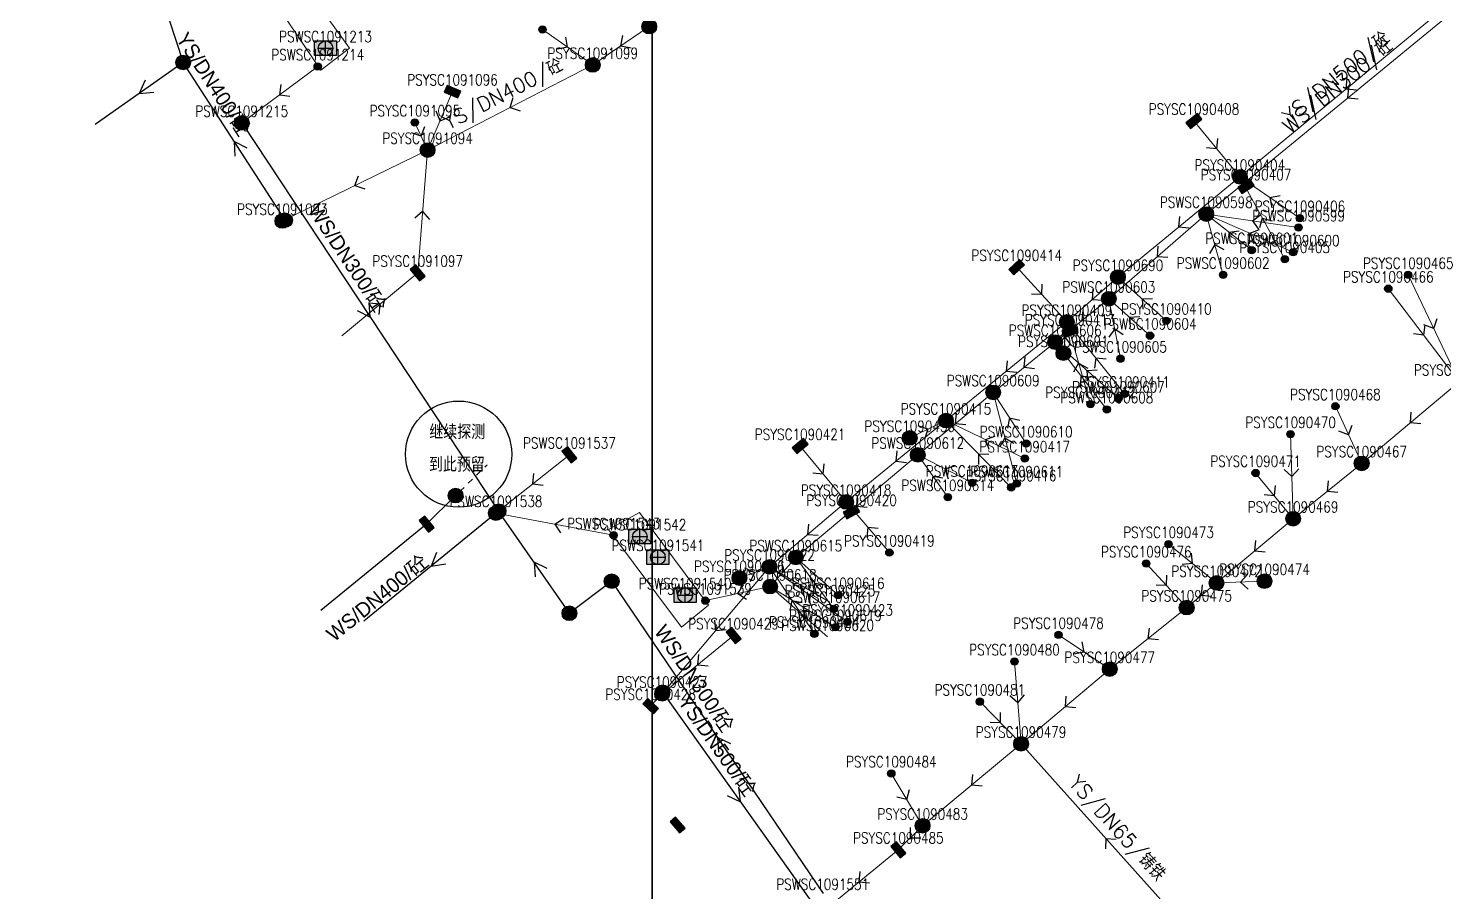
# Model space of a CAD drawing. Extents: x 3276 to 4026, y 1643 to 2176.
# Drawn here: x 3483.3 to 3579.7, y 1823.1 to 1882 of the extents above; entities that cross this region are included whole.
import ezdxf
from ezdxf.enums import TextEntityAlignment as Align

# ---------------------------------------------------------------- set-up
doc = ezdxf.new("R2010")
doc.units = 0
for name, pattern in [('PDashed1', [3, 1, -1, 1]), ('PLine1', [200, 100, 100]), ('PLine2', [200, 100, 100])]:
    doc.linetypes.add(name, pattern=pattern)
doc.layers.get('0').update_dxf_attribs({"linetype": 'CONTINUOUS'})
for name, color, linetype, true_color in [('WSANNEXE2', 7, 'CONTINUOUS', 0x7f0000), ('WSLINE', 7, 'CONTINUOUS', 0x7f0000), ('WSPOINT', 7, 'CONTINUOUS', 0x7f0000), ('WSPTEXT', 7, 'CONTINUOUS', 0x7f0000), ('WSUNDER', 7, 'CONTINUOUS', 0x7f0000), ('WSZYTEXT', 7, 'CONTINUOUS', 0x7f0000), ('YSANNEXE2', 7, 'CONTINUOUS', 0x7f0000), ('YSLINE', 7, 'CONTINUOUS', 0x7f0000), ('YSPOINT', 7, 'CONTINUOUS', 0x7f0000), ('YSPTEXT', 7, 'CONTINUOUS', 0x7f0000), ('YSZYTEXT', 7, 'CONTINUOUS', 0x7f0000)]:
    doc.layers.add(name, color=color, linetype=linetype, true_color=true_color)
for name, color, linetype in [('市政管线', 3, 'CONTINUOUS'), ('接图表', 7, 'CONTINUOUS'), ('自检问题', 2, 'CONTINUOUS'), ('自检问题回复', 6, 'CONTINUOUS')]:
    doc.layers.add(name, color=color, linetype=linetype)
doc.styles.add('bztxt', font='Romans.shx', dxfattribs={"bigfont": 'hztxt.shx'})
doc.styles.add('FZXDX', font='', dxfattribs={"width": 0.8})
doc.styles.add('pltxt', font='romans.shx', dxfattribs={"width": 0.8, "height": 0.75, "bigfont": 'hztxt.shx'})
doc.styles.get('FZXDX').set_extended_font_data('FZXiDengXian-Z06S')

# ---------------------------------------------------------------- blocks, each defined once
blk = doc.blocks.new('4307')
blk.add_hatch(color=255).paths.add_polyline_path([(-0.5, 0, 1), (0.5, 0, 1)])
for p, q in [((-0.5, 0), (0.5, 0)), ((0, 0.5), (0, -0.5))]:
    blk.add_line(p, q)
blk.add_circle((0, 0), 0.5)
blk = doc.blocks.new('4301')
blk.add_hatch(color=255).paths.add_polyline_path([(-0.5, 0, 1), (0.5, 0, 1)])
for p, q in [((-0.5, 0), (0.5, 0)), ((0, 0.5), (0, -0.5))]:
    blk.add_line(p, q)
blk.add_circle((0, 0), 0.5)
blk = doc.blocks.new('4323')
blk.add_hatch(color=256).paths.add_polyline_path([(-0.25, 0, 1), (0.25, 0, 1)])
blk.add_circle((0, 0), 0.25)
blk = doc.blocks.new('4414')
blk.add_hatch(color=255).paths.add_polyline_path([(0.25, 0, 1), (-0.25, 0, 1)])
blk.add_circle((0, 0), 0.25)
blk = doc.blocks.new('4302')
blk.add_hatch(color=255).paths.add_polyline_path([(-0.25, 0.5), (-0.25, -0.5), (0.25, -0.5), (0.25, 0.5)])
for p, q in [((-0.25, 0.1665), (0.25, 0.1665)), ((-0.25, -0.1665), (0.25, -0.1665))]:
    blk.add_line(p, q)
blk.add_lwpolyline([(0.25, -0.5), (0.25, 0.5), (-0.25, 0.5), (-0.25, -0.5)], close=True)
blk = doc.blocks.new('4308')
blk.add_hatch(color=255).paths.add_polyline_path([(-0.5, 0, 1), (0.5, 0, 1)])
for p, q in [((-0.5, 0), (0.5, 0)), ((0, 0.5), (0, -0.5))]:
    blk.add_line(p, q)
blk.add_circle((0, 0), 0.5)
blk = doc.blocks.new('4317')
blk.add_hatch(color=255).paths.add_polyline_path([(0.75, 0.5), (-0.75, 0.5), (-0.75, -0.5), (0.75, -0.5)])
blk.add_lwpolyline([(-0.75, 0.5), (0.75, 0.5), (0.75, -0.5), (-0.75, -0.5)], close=True)
for points in [[(-0.5, 0), (0.5, 0)], [(0, -0.5), (0, 0.5)]]:
    blk.add_lwpolyline(points)
blk.add_circle((0, 0), 0.5)
blk = doc.blocks.new('4415')
blk.add_hatch(color=255).paths.add_polyline_path([(0.25, 0, 1), (-0.25, 0, 1)])
blk.add_circle((0, 0), 0.25)
blk = doc.blocks.new('lx')
for q in [(-0.5, 0.5), (-0.5, -0.5)]:
    blk.add_line((0, 0), q)
blk = doc.blocks.new('4413')
h = blk.add_hatch(color=255)
edge = h.paths.add_edge_path()
edge.add_arc((0, 0), 0.5, 0, 360)
for p, q in [((0.5, 0), (0.8, 0)), ((1.2, 0), (1.6, 0)), ((2, 0), (2.4, 0)), ((2.8, 0), (3, 0))]:
    blk.add_line(p, q)
blk.add_circle((0, 0), 0.5)
blk.add_circle((0, 0), 0.5)
blk = doc.blocks.new('4305')
blk.add_hatch(color=255).paths.add_polyline_path([(-0.5, 0, 1), (0.5, 0, 1)])
for p, q in [((-0.5, 0), (0.5, 0)), ((0, 0.5), (0, -0.5))]:
    blk.add_line(p, q)
blk.add_circle((0, 0), 0.5)
blk = doc.blocks.new('PSD')
for p, q in [((0, 0), (-0.866, 0.5)), ((-0.866, -0.5), (0, 0))]:
    blk.add_line(p, q)

msp = doc.modelspace()

# ---------------------------------------------------------------- linework, layer by layer
at = {"layer": 'WSLINE', "linetype": 'PLine1', "lineweight": 20, "ltscale": 0.5}
for p, q in [((3582.804, 1885.154, 1890.62), (3563.529, 1869.319, 1890.42)), ((3502.988, 1879.372, 1889.51), (3497.81, 1875.528, 1889.73)), ((3563.529, 1869.319, 1890.44), (3556.893, 1863.546, 1890.44)), ((3569.818, 1868.401, 1891.17), (3563.529, 1869.319, 1890.95)), ((3569.447, 1866.714, 1891.17), (3563.529, 1869.319, 1890.93)), ((3566.621, 1866.856, 1891.23), (3563.529, 1869.319, 1890.96)), ((3564.677, 1865.174, 1891.21), (3563.529, 1869.319, 1890.99)), ((3556.893, 1863.546, 1890.44), (3553.233, 1860.585, 1890.44)), ((3559.696, 1861.026, 1891.38), (3556.893, 1863.546, 1891.15)), ((3557.681, 1859.463, 1891.35), (3556.893, 1863.546, 1891.14)), ((3553.233, 1860.585, 1890.45), (3549.007, 1857.165, 1890.35)), ((3557.538, 1856.736, 1891.36), (3553.233, 1860.585, 1891.12)), ((3556.756, 1856.002, 1891.37), (3553.233, 1860.585, 1891.15)), ((3549.007, 1857.165, 1890.35), (3543.867, 1852.902, 1890.36)), ((3551.255, 1853.676, 1891.39), (3549.007, 1857.165, 1891.18)), ((3550.613, 1850.949, 1891.42), (3549.007, 1857.165, 1891.17)), ((3520.138, 1852.912, 1890.94), (3515.134, 1848.929, 1890.98)), ((3543.867, 1852.902, 1890.35), (3535.564, 1845.908, 1890.22)), ((3547.577, 1850.992, 1891.25), (3543.867, 1852.902, 1891.07)), ((3545.918, 1850.021, 1891.26), (3543.867, 1852.902, 1891.05)), ((3523.148, 1847.42, 1889.82), (3515.134, 1848.929, 1889.56)), ((3535.564, 1845.908, 1890.21), (3533.81, 1843.918, 1890.16)), ((3538.445, 1843.346, 1891.55), (3535.564, 1845.908, 1891.18)), ((3538.151, 1842.4, 1891.56), (3535.564, 1845.908, 1891.19)), ((3533.81, 1843.918, 1889.88), (3529.401, 1842.966, 1889.56)), ((3538.269, 1841.154, 1891.5), (3533.81, 1843.918, 1890.97)), ((3537.725, 1840.493, 1891.54), (3533.81, 1843.918, 1891))]:
    msp.add_line(p, q, dxfattribs=at)
at = {"layer": 'WSUNDER', "linetype": 'PLine2', "lineweight": 9, "ltscale": 0.5}
for points, elevation in [([(3499.929, 1883.991), (3501.744, 1885.374), (3505.151, 1880.632), (3503.211, 1879.116)], 1891.803), ([(3522.804, 1847.805), (3524.923, 1848.968), (3529.613, 1842.652), (3527.785, 1841.162)], 1891.349), ([(3522.804, 1847.805), (3524.923, 1848.968), (3529.613, 1842.652), (3527.785, 1841.162)], 1891.349)]:
    msp.add_lwpolyline(points, close=True, dxfattribs=dict(at, elevation=elevation))
at = {"layer": 'YSLINE', "linetype": 'PLine1', "lineweight": 20, "ltscale": 0.5}
for p, q in [((3580.314, 1883.837, 1890.68), (3565.813, 1871.857, 1890.56)), ((3518.298, 1881.899, 1891.01), (3521.727, 1879.479, 1890.99)), ((3525.576, 1882.098, 1890.84), (3521.727, 1879.479, 1890.79)), ((3521.727, 1879.479, 1890.79), (3510.474, 1873.683, 1890.66)), ((3512.172, 1877.662, 1891.38), (3510.474, 1873.683, 1891.25)), ((3562.691, 1875.669, 1891.4), (3565.813, 1871.857, 1891.37)), ((3509.609, 1875.557, 1891.33), (3510.474, 1873.683, 1891.24)), ((3510.474, 1873.683, 1890.63), (3500.583, 1868.846, 1890.38)), ((3509.799, 1865.31, 1891.02), (3510.474, 1873.683, 1891.12)), ((3565.813, 1871.857, 1890.57), (3557.507, 1865.022, 1890.54)), ((3568.873, 1866.242, 1891.26), (3565.813, 1871.857, 1891.01)), ((3569.905, 1869.037, 1891.35), (3565.813, 1871.857, 1891.14)), ((3566.236, 1871.199, 1891.32), (3565.813, 1871.857, 1891.31)), ((3504.622, 1861.025, 1890.97), (3509.799, 1865.31, 1891)), ((3550.611, 1865.697, 1891.42), (3554.026, 1861.963, 1891.38)), ((3557.507, 1865.022, 1890.54), (3554.026, 1861.963, 1890.51)), ((3560.811, 1862.046, 1891.44), (3557.507, 1865.022, 1891.27)), ((3577.286, 1865.168, 1891.51), (3580.758, 1857.886, 1891)), ((3575.93, 1864.233, 1891.49), (3580.758, 1857.886, 1891.01)), ((3554.026, 1861.963, 1890.51), (3545.791, 1855.237, 1890.48)), ((3553.79, 1859.833, 1887.57), (3554.026, 1861.963, 1891.11)), ((3557.965, 1857.068, 1891.32), (3554.026, 1861.963, 1891.12)), ((3555.641, 1856.357, 1891.35), (3554.026, 1861.963, 1891.22)), ((3554.247, 1861.307, 1891.3), (3554.026, 1861.963, 1891.22)), ((3580.758, 1857.886, 1891.15), (3574.115, 1852.319, 1891.1)), ((3572.325, 1856.214, 1891.73), (3574.115, 1852.319, 1891.27)), ((3545.791, 1855.237, 1890.5), (3538.99, 1849.69, 1890.5)), ((3543.324, 1854.058, 1887.45), (3545.791, 1855.237, 1891.17)), ((3550.234, 1850.689, 1891.35), (3545.791, 1855.237, 1891.18)), ((3551.16, 1852.657, 1891.5), (3545.791, 1855.237, 1891.32)), ((3535.852, 1853.499, 1891.42), (3538.99, 1849.69, 1891.37)), ((3569.272, 1854.315, 1891.7), (3569.443, 1848.547, 1891.25)), ((3566.888, 1851.664, 1891.36), (3569.443, 1848.547, 1890.88)), ((3574.115, 1852.319, 1891.12), (3569.443, 1848.547, 1890.93)), ((3538.99, 1849.69, 1890.51), (3533.771, 1845.271, 1890.4)), ((3541.936, 1846.239, 1891.33), (3538.99, 1849.69, 1891.17)), ((3539.358, 1849.002, 1891.48), (3538.99, 1849.69, 1891.4)), ((3569.443, 1848.547, 1890.92), (3564.229, 1844.168, 1890.89)), ((3560.958, 1846.818, 1891.57), (3564.229, 1844.168, 1891.05)), ((3533.771, 1845.271, 1890.4), (3526.451, 1836.608, 1890.28)), ((3531.716, 1844.5, 1887.21), (3533.771, 1845.271, 1890.7)), ((3539.09, 1841.522, 1891.43), (3533.771, 1845.271, 1891.01)), ((3536.827, 1840.699, 1891.57), (3533.771, 1845.271, 1891.17)), ((3537.891, 1842.855, 1891.35), (3533.771, 1845.271, 1890.99)), ((3559.438, 1845.493, 1891.54), (3562.192, 1842.49, 1891.03)), ((3564.229, 1844.168, 1890.91), (3562.192, 1842.49, 1890.89)), ((3567.495, 1844.293, 1887.66), (3564.229, 1844.168, 1891.32)), ((3562.192, 1842.49, 1890.88), (3556.952, 1838.298, 1890.87)), ((3531.318, 1840.588, 1890.91), (3526.451, 1836.608, 1890.97)), ((3553.459, 1840.627, 1891.33), (3556.952, 1838.298, 1890.85)), ((3550.461, 1838.815, 1891.75), (3550.907, 1833.203, 1891.52)), ((3556.952, 1838.298, 1890.52), (3550.907, 1833.203, 1891.14)), ((3525.668, 1835.776, 1891.02), (3526.451, 1836.608, 1891.01)), ((3548.102, 1836.079, 1891.4), (3550.907, 1833.203, 1891.11)), ((3550.907, 1833.203, 1890.8), (3544.201, 1827.618, 1890.67)), ((3562.476, 1820.286, 1887.45), (3550.907, 1833.203, 1891.09)), ((3542.069, 1831.185, 1891.55), (3544.201, 1827.618, 1890.83)), ((3544.201, 1827.618, 1890.65), (3542.545, 1825.988, 1890.62)), ((3542.545, 1825.988, 1890.62), (3537.193, 1821.596, 1890.59))]:
    msp.add_line(p, q, dxfattribs=at)
at = {"layer": '市政管线', "linetype": 'PLine1'}
for p, q in [((3491.727, 1886.05), (3493.82, 1879.649)), ((3493.82, 1879.649), (3487.815, 1875.434)), ((3500.768, 1868.899), (3493.82, 1879.649)), ((3497.81, 1875.528), (3515.315, 1849.068)), ((3512.385, 1850.127), (3510.41, 1848.189)), ((3515.315, 1849.068), (3506.131, 1841.574)), ((3520.135, 1842.105), (3515.315, 1849.068)), ((3510.41, 1848.189), (3503.2, 1842.292)), ((3523.016, 1844.291), (3520.135, 1842.105)), ((3537.44, 1822.995), (3523.016, 1844.291)), ((3526.481, 1836.722), (3537.085, 1821.793))]:
    msp.add_line(p, q, dxfattribs=at)
at = {"layer": '接图表'}
for points in [[(3275.775, 1642.825), (3525.775, 1642.825), (3525.775, 1892.825), (3275.775, 1892.825)], [(3525.775, 1642.825), (3775.775, 1642.825), (3775.775, 1892.825), (3525.775, 1892.825)]]:
    msp.add_lwpolyline(points, close=True, dxfattribs=at)
at = {"layer": '自检问题', "color": 2, "linetype": 'PLine1'}
msp.add_circle((3512.59, 1852.953), 3.618, dxfattribs=at)

# ---------------------------------------------------------------- block references
at = {"layer": 'WSANNEXE2', "linetype": 'PLine1'}
for p, rotation in [((3500.399, 1877.45, 1889.51), 216.6050970085118), ((3573.166, 1877.236, 1890.62), 219.4203085542033), ((3566.673, 1868.86, 1891.17), 171.7078826732923), ((3565.075, 1868.087, 1891.23), 141.4705815561245), ((3566.488, 1868.016, 1891.17), 156.2532549053376), ((3560.211, 1866.432, 1890.44), 221.0379771399462), ((3564.103, 1867.246, 1891.21), 105.4883831225334), ((3555.063, 1862.065, 1890.44), 218.9895564255286), ((3558.294, 1862.286, 1891.38), 138.053462480357), ((3557.287, 1861.504, 1891.35), 100.9309509284962), ((3551.12, 1858.875, 1890.45), 218.9985430575977), ((3554.994, 1858.293, 1891.37), 127.5592533444458), ((3555.385, 1858.66, 1891.36), 138.2110250166775), ((3546.437, 1855.033, 1890.35), 219.687727431098), ((3550.131, 1855.42, 1891.39), 122.8031613898151), ((3549.81, 1854.057, 1891.42), 104.4941583295527), ((3517.636, 1850.92, 1890.94), 218.5345962299781), ((3544.892, 1851.461, 1891.26), 125.456516892205), ((3545.722, 1851.947, 1891.25), 152.7707196458541), ((3539.715, 1849.405, 1890.35), 220.1251950700495), ((3519.141, 1848.174, 1889.82), 169.348794735457), ((3534.687, 1844.913, 1890.21), 228.6236604809252), ((3531.605, 1843.442, 1889.88), 192.1985186331408), ((3536.857, 1844.154, 1891.56), 126.416499017747), ((3536.039, 1842.536, 1891.5), 148.2173879155843), ((3535.767, 1842.205, 1891.54), 138.8294813746894)]:
    msp.add_blockref('lx', p, dxfattribs=dict(at, rotation=rotation))
at = {"layer": 'WSPOINT', "linetype": 'PLine1'}
for name, p in [('4317', (3503.521, 1880.617, 1891.877)), ('4415', (3502.988, 1879.372, 1891.59)), ('4301', (3497.81, 1875.528, 1891.6)), ('4301', (3563.529, 1869.319, 1891.709)), ('4414', (3569.818, 1868.401, 1891.805)), ('4414', (3566.621, 1866.856, 1891.83)), ('4414', (3569.447, 1866.714, 1891.813)), ('4414', (3564.677, 1865.174, 1891.813)), ('4301', (3556.893, 1863.546, 1891.742)), ('4414', (3559.696, 1861.026, 1891.81)), ('4301', (3553.233, 1860.585, 1891.728)), ('4414', (3557.681, 1859.463, 1891.813)), ('4301', (3549.007, 1857.165, 1891.7)), ('4414', (3557.538, 1856.736, 1891.807)), ('4414', (3556.756, 1856.002, 1891.781)), ('4414', (3551.255, 1853.676, 1891.794)), ('4301', (3543.867, 1852.902, 1891.731)), ('4414', (3547.577, 1850.992, 1891.78)), ('4414', (3550.613, 1850.949, 1891.812)), ('4414', (3545.918, 1850.021, 1891.798)), ('4301', (3515.134, 1848.929, 1891.305)), ('4415', (3523.148, 1847.42, 1891.351)), ('4317', (3524.937, 1847.335, 1891.35)), ('4317', (3526.17, 1845.927, 1891.39)), ('4301', (3535.564, 1845.908, 1891.561)), ('4317', (3528.016, 1843.332, 1891.384)), ('4301', (3533.81, 1843.918, 1891.479)), ('4415', (3529.401, 1842.966, 1891.391)), ('4414', (3538.445, 1843.346, 1891.808)), ('4414', (3538.151, 1842.4, 1891.808)), ('4414', (3538.269, 1841.154, 1891.879))]:
    msp.add_blockref(name, p, dxfattribs=at)
at = {"layer": 'WSPOINT', "linetype": 'PLine1', "rotation": 38.53459622997809}
msp.add_blockref('4302', (3520.138, 1852.912, 1891.27), dxfattribs=at)
at = {"layer": 'YSANNEXE2', "linetype": 'PLine1'}
for p, rotation in [((3523.651, 1880.788, 1890.84), 214.2485802030449), ((3520.012, 1880.689, 1891.01), 324.8115798304162), ((3573.063, 1877.847, 1890.68), 219.5779854159603), ((3516.1, 1876.581, 1890.79), 207.2665708829363), ((3511.323, 1875.672, 1891.38), 246.908286148924), ((3510.041, 1874.62, 1891.33), 294.7987930729272), ((3564.252, 1873.763, 1891.4), 309.3400090575028), ((3505.528, 1871.264, 1890.63), 206.0752189836714), ((3567.859, 1870.447, 1891.35), 145.438060319043), ((3510.136, 1869.496, 1891.02), 85.39728555064855), ((3561.66, 1868.439, 1890.57), 219.4670989650725), ((3567.343, 1869.049, 1891.26), 118.5977427038503), ((3552.318, 1863.83, 1891.42), 312.4680791192892), ((3555.766, 1863.492, 1890.54), 221.3243529964572), ((3507.21, 1863.167, 1890.97), 39.61745661951488), ((3559.159, 1863.534, 1891.44), 137.9999662772746), ((3579.022, 1861.527, 1891.51), 295.513203229813), ((3578.344, 1861.059, 1891.49), 307.2819498617168), ((3553.908, 1860.898, 1887.57), 83.68368691987042), ((3549.908, 1858.6, 1890.51), 219.2566469196312), ((3554.833, 1859.16, 1891.35), 106.078668328448), ((3555.995, 1859.515, 1891.32), 128.8330766720782), ((3577.436, 1855.102, 1891.15), 219.9800515035992), ((3544.557, 1854.647, 1887.45), 25.5454084196783), ((3573.22, 1854.266, 1891.73), 294.703493717814), ((3548.475, 1853.947, 1891.5), 154.3453888476805), ((3542.39, 1852.463, 1890.5), 219.2173595951275), ((3548.012, 1852.963, 1891.35), 134.3408055322559), ((3537.421, 1851.594, 1891.42), 309.5058002534475), ((3569.357, 1851.431, 1891.7), 271.7181255585629), ((3568.165, 1850.105, 1891.36), 309.3642058760711), ((3571.779, 1850.433, 1891.12), 218.9322491587338), ((3536.38, 1847.48, 1890.51), 220.2712784116731), ((3540.463, 1847.964, 1891.33), 130.495857587125), ((3566.836, 1846.357, 1890.92), 220.0415697805865), ((3562.593, 1845.493, 1891.57), 321.0109895569776), ((3532.743, 1844.885, 1887.21), 20.56672594489017), ((3535.831, 1844.063, 1891.35), 149.6233298206883), ((3536.43, 1843.396, 1891.43), 144.8332717288862), ((3560.815, 1843.991, 1891.54), 312.5464249756293), ((3563.21, 1843.329, 1890.91), 219.4965134897461), ((3565.862, 1844.23, 1887.66), 182.2052387758045), ((3535.299, 1842.985, 1891.57), 123.7685351412375), ((3530.111, 1840.939, 1890.4), 229.8200245046762), ((3559.572, 1840.394, 1890.88), 218.6759150481419), ((3555.205, 1839.462, 1891.33), 326.3301835033166), ((3528.884, 1838.598, 1890.91), 219.2908113314755), ((3550.684, 1836.009, 1891.75), 274.5641153144207), ((3553.929, 1835.75, 1890.52), 220.1419225144803), ((3549.504, 1834.641, 1891.4), 314.3071166887144), ((3547.554, 1830.41, 1890.8), 219.8049491464947), ((3543.135, 1829.401, 1891.55), 300.8889717166774), ((3543.373, 1826.803, 1890.65), 224.5632053003352), ((3556.691, 1826.744, 1887.45), 131.8586533212247), ((3539.869, 1823.792, 1890.62), 219.3894136199287)]:
    msp.add_blockref('lx', p, dxfattribs=dict(at, rotation=rotation))
at = {"layer": 'YSPOINT', "linetype": 'PLine1'}
for name, p in [('4301', (3525.576, 1882.098, 1892.024)), ('4323', (3518.298, 1881.899, 1891.826)), ('4301', (3521.727, 1879.479, 1891.94)), ('4323', (3509.609, 1875.557, 1891.693)), ('4301', (3510.474, 1873.683, 1891.753)), ('4301', (3565.813, 1871.857, 1891.728)), ('4307', (3500.583, 1868.846, 1891.5)), ('4414', (3569.905, 1869.037, 1891.812)), ('4323', (3568.873, 1866.242, 1891.801)), ('4301', (3557.507, 1865.022, 1891.741)), ('4323', (3577.286, 1865.168, 1892.276)), ('4323', (3575.93, 1864.233, 1892.268)), ('4301', (3554.026, 1861.963, 1891.717)), ('4323', (3560.811, 1862.046, 1891.804)), ('4308', (3553.79, 1859.833, 1891.853)), ('4323', (3557.965, 1857.068, 1891.813)), ('4414', (3555.641, 1856.357, 1891.738)), ('4323', (3572.325, 1856.214, 1892.282)), ('4301', (3545.791, 1855.237, 1891.743)), ('4308', (3543.324, 1854.058, 1891.733)), ('4414', (3569.272, 1854.315, 1892.281)), ('4414', (3551.16, 1852.657, 1891.819)), ('4301', (3574.115, 1852.319, 1891.935)), ('4323', (3566.888, 1851.664, 1892.271)), ('4323', (3550.234, 1850.689, 1891.801)), ('4301', (3538.99, 1849.69, 1891.742)), ('4301', (3569.443, 1848.547, 1891.932)), ('4323', (3560.958, 1846.818, 1892.277)), ('4301', (3533.771, 1845.271, 1891.551)), ('4323', (3541.936, 1846.239, 1891.793)), ('4323', (3559.438, 1845.493, 1892.305)), ('4308', (3531.716, 1844.5, 1891.477)), ('4308', (3567.495, 1844.293, 1891.941)), ('4301', (3564.229, 1844.168, 1891.912)), ('4301', (3562.192, 1842.49, 1891.913)), ('4414', (3536.827, 1840.699, 1891.858)), ('4323', (3539.09, 1841.522, 1891.86)), ('4323', (3553.459, 1840.627, 1892.276)), ('4414', (3550.461, 1838.815, 1892.27)), ('4301', (3556.952, 1838.298, 1891.921)), ('4307', (3526.451, 1836.608, 1891.293)), ('4323', (3548.102, 1836.079, 1892.315)), ('4301', (3550.907, 1833.203, 1892.182)), ('4323', (3542.069, 1831.185, 1892.337)), ('4301', (3544.201, 1827.618, 1891.753))]:
    msp.add_blockref(name, p, dxfattribs=at)
for p, rotation in [((3512.172, 1877.662, 1891.741), 66.90828614892408), ((3562.691, 1875.669, 1891.699), 129.3400090575028), ((3566.236, 1871.199, 1891.699), 302.7442671118503), ((3550.611, 1865.697, 1891.717), 132.4680791192892), ((3509.799, 1865.31, 1891.291), 39.61745661951488), ((3554.247, 1861.307, 1891.716), 288.6261700216985), ((3535.852, 1853.499, 1891.729), 129.5058002534475), ((3539.358, 1849.002, 1891.736), 298.1503037020563), ((3531.318, 1840.588, 1891.306), 39.29081133147552), ((3525.668, 1835.776, 1891.281), 226.741295528008), ((3542.545, 1825.988, 1891.216), 39.38941361992873)]:
    msp.add_blockref('4302', p, dxfattribs=dict(at, rotation=rotation))
at = {"layer": '市政管线', "linetype": 'PLine1'}
for name, p in [('4307', (3493.82, 1879.649)), ('4305', (3497.81, 1875.528)), ('4307', (3500.768, 1868.899)), ('4305', (3515.315, 1849.068)), ('4305', (3523.016, 1844.291)), ('4305', (3520.135, 1842.105)), ('4307', (3526.481, 1836.722))]:
    msp.add_blockref(name, p, dxfattribs=at)
at = {"layer": '市政管线', "color": 3, "linetype": 'PDashed1'}
for p, rotation in [((3490.817, 1877.541), 215.065595209138), ((3497.294, 1874.274), 122.8756199195926), ((3506.562, 1862.298), 303.4872115435497), ((3510.723, 1845.321), 219.2139058489666), ((3517.725, 1845.586), 124.6921582109908), ((3530.228, 1833.643), 124.1101895019331), ((3531.783, 1829.257), 305.3860028979967)]:
    msp.add_blockref('PSD', p, dxfattribs=dict(at, rotation=rotation))
at = {"layer": '市政管线', "linetype": 'PLine1'}
for name, p, rotation in [('4413', (3512.385, 1850.127), 44.45579532447091), ('4302', (3510.41, 1848.189), 219.2766777586767), ('4302', (3527.509, 1827.671), 40.35341752294174)]:
    msp.add_blockref(name, p, dxfattribs=dict(at, rotation=rotation))

# ---------------------------------------------------------------- texts
at = {"layer": 'WSPTEXT', "linetype": 'PLine1', "style": 'pltxt', "width": 0.8}
for s, p in [('PSWSC1091213', (3503.521, 1881.417, 1891.877)), ('PSWSC1091214', (3502.988, 1880.172, 1891.59)), ('PSWSC1091215', (3497.81, 1876.328, 1891.6)), ('PSWSC1090598', (3563.529, 1870.119, 1891.709)), ('PSWSC1090599', (3569.818, 1869.201, 1891.805)), ('PSWSC1090601', (3566.621, 1867.656, 1891.83)), ('PSWSC1090600', (3569.447, 1867.514, 1891.813)), ('PSWSC1090602', (3564.677, 1865.974, 1891.813)), ('PSWSC1090603', (3556.893, 1864.346, 1891.742)), ('PSWSC1090604', (3559.696, 1861.826, 1891.81)), ('PSWSC1090606', (3553.233, 1861.385, 1891.728)), ('PSWSC1090605', (3557.681, 1860.263, 1891.813)), ('PSWSC1090609', (3549.007, 1857.965, 1891.7)), ('PSWSC1090607', (3557.538, 1857.536, 1891.807)), ('PSWSC1090608', (3556.756, 1856.802, 1891.781)), ('PSWSC1090610', (3551.255, 1854.476, 1891.794)), ('PSWSC1091537', (3520.138, 1853.712, 1891.27)), ('PSWSC1090612', (3543.867, 1853.702, 1891.731)), ('PSWSC1090613', (3547.577, 1851.792, 1891.78)), ('PSWSC1090611', (3550.613, 1851.749, 1891.812)), ('PSWSC1090614', (3545.918, 1850.821, 1891.798)), ('PSWSC1091538', (3515.134, 1849.729, 1891.305)), ('PSWSC1091543', (3523.148, 1848.22, 1891.351)), ('PSWSC1091542', (3524.937, 1848.135, 1891.35)), ('PSWSC1091541', (3526.17, 1846.727, 1891.39)), ('PSWSC1090615', (3535.564, 1846.708, 1891.561)), ('PSWSC1090618', (3533.81, 1844.718, 1891.479)), ('PSWSC1091540', (3528.016, 1844.132, 1891.384)), ('PSWSC1091539', (3529.401, 1843.766, 1891.391)), ('PSWSC1090616', (3538.445, 1844.146, 1891.808)), ('PSWSC1090617', (3538.151, 1843.2, 1891.808)), ('PSWSC1090619', (3538.269, 1841.954, 1891.879)), ('PSWSC1090620', (3537.725, 1841.293, 1891.876)), ('PSWSC1091551', (3537.393, 1823.628, 1891.252))]:
    msp.add_text(s, height=0.75, dxfattribs=at).set_placement(p, align=Align.MIDDLE_CENTER)
at = {"layer": 'WSZYTEXT', "linetype": 'PLine1', "style": 'bztxt'}
msp.add_text('WS/DN300/砼', height=1, rotation=39.40705, dxfattribs=at).set_placement((3572.532, 1878.009), align=Align.MIDDLE)
at = {"layer": 'YSPTEXT', "linetype": 'PLine1', "style": 'pltxt', "width": 0.8}
for s, p in [('PSYSC1091099', (3521.727, 1880.279, 1891.94)), ('PSYSC1091096', (3512.172, 1878.462, 1891.741)), ('PSYSC1091095', (3509.609, 1876.357, 1891.693)), ('PSYSC1090408', (3562.691, 1876.469, 1891.699)), ('PSYSC1091094', (3510.474, 1874.483, 1891.753)), ('PSYSC1090404', (3565.813, 1872.657, 1891.728)), ('PSYSC1090407', (3566.236, 1871.999, 1891.699)), ('PSYSC1091093', (3500.583, 1869.646, 1891.5)), ('PSYSC1090406', (3569.905, 1869.837, 1891.812)), ('PSYSC1090405', (3568.873, 1867.042, 1891.801)), ('PSYSC1091097', (3509.799, 1866.11, 1891.291)), ('PSYSC1090414', (3550.611, 1866.497, 1891.717)), ('PSYSC1090690', (3557.507, 1865.822, 1891.741)), ('PSYSC1090465', (3577.286, 1865.968, 1892.276)), ('PSYSC1090466', (3575.93, 1865.033, 1892.268)), ('PSYSC1090409', (3554.026, 1862.763, 1891.717)), ('PSYSC1090410', (3560.811, 1862.846, 1891.804)), ('PSYSC1090413', (3554.247, 1862.107, 1891.716)), ('PSYSC1090691', (3553.79, 1860.633, 1891.853)), ('PSYSC1090464', (3580.758, 1858.686, 1891.904)), ('PSYSC1090412', (3555.641, 1857.157, 1891.738)), ('PSYSC1090411', (3557.965, 1857.868, 1891.813)), ('PSYSC1090468', (3572.325, 1857.014, 1892.282)), ('PSYSC1090415', (3545.791, 1856.037, 1891.743)), ('PSYSC1090470', (3569.272, 1855.115, 1892.281)), ('PSYSC1090421', (3535.852, 1854.299, 1891.729)), ('PSYSC1090430', (3543.324, 1854.858, 1891.733)), ('PSYSC1090417', (3551.16, 1853.457, 1891.819)), ('PSYSC1090467', (3574.115, 1853.119, 1891.935)), ('PSYSC1090471', (3566.888, 1852.464, 1892.271)), ('PSYSC1090416', (3550.234, 1851.489, 1891.801)), ('PSYSC1090418', (3538.99, 1850.49, 1891.742)), ('PSYSC1090420', (3539.358, 1849.802, 1891.736)), ('PSYSC1090469', (3569.443, 1849.347, 1891.932)), ('PSYSC1090473', (3560.958, 1847.618, 1892.277)), ('PSYSC1090419', (3541.936, 1847.039, 1891.793)), ('PSYSC1090422', (3533.771, 1846.071, 1891.551)), ('PSYSC1090476', (3559.438, 1846.293, 1892.305)), ('PSYSC1090426', (3531.716, 1845.3, 1891.477)), ('PSYSC1090472', (3564.229, 1844.968, 1891.912)), ('PSYSC1090474', (3567.495, 1845.093, 1891.941)), ('PSYSC1090425', (3537.891, 1843.655, 1891.813)), ('PSYSC1090475', (3562.192, 1843.29, 1891.913)), ('PSYSC1090424', (3536.827, 1841.499, 1891.858)), ('PSYSC1090423', (3539.09, 1842.322, 1891.86)), ('PSYSC1090429', (3531.318, 1841.388, 1891.306)), ('PSYSC1090478', (3553.459, 1841.427, 1892.276)), ('PSYSC1090480', (3550.461, 1839.615, 1892.27)), ('PSYSC1090477', (3556.952, 1839.098, 1891.921)), ('PSYSC1090427', (3526.451, 1837.408, 1891.293)), ('PSYSC1090481', (3548.102, 1836.879, 1892.315)), ('PSYSC1090428', (3525.668, 1836.576, 1891.281)), ('PSYSC1090479', (3550.907, 1834.003, 1892.182)), ('PSYSC1090484', (3542.069, 1831.985, 1892.337)), ('PSYSC1090483', (3544.201, 1828.418, 1891.753)), ('PSYSC1090485', (3542.545, 1826.788, 1891.216))]:
    msp.add_text(s, height=0.75, dxfattribs=at).set_placement(p, align=Align.MIDDLE_CENTER)
at = {"layer": 'YSZYTEXT', "linetype": 'PLine1', "style": 'bztxt'}
for s, rotation, p in [('YS/DN500/砼', 39.56473, (3572.427, 1878.618)), ('YS/DN400/砼', 27.25331, (3515.643, 1877.47)), ('YS/DN65/铸铁', 311.87191, (3557.436, 1827.411))]:
    msp.add_text(s, height=1, rotation=rotation, dxfattribs=at).set_placement(p, align=Align.MIDDLE)
at = {"layer": '市政管线', "linetype": 'PLine1', "style": 'FZXDX'}
for s, rotation, p in [('YS/DN400/砼', 302.89987, (3497.42, 1874.355)), ('WS/DN300/砼', 303.5072, (3506.688, 1862.381)), ('WS/DN400/砼', 39.21896, (3510.818, 1845.205)), ('WS/DN300/砼', 304.13173, (3530.352, 1833.727)), ('YS/DN500/砼', 305.40942, (3531.905, 1829.344))]:
    msp.add_text(s, height=1, rotation=rotation, dxfattribs=at).set_placement(p, align=Align.BOTTOM_RIGHT)
at = {"layer": '自检问题', "color": 2, "linetype": 'PLine1', "insert": (3510.595, 1854.933), "char_height": 0.87117, "width": 3.88756, "attachment_point": 1, "style": 'pltxt'}
msp.add_mtext('{\\fSimSun|b0|i0|c134|p2;继续探测}', dxfattribs=at)
at = {"layer": '自检问题回复', "linetype": 'PLine1', "insert": (3510.566, 1852.71), "char_height": 0.87117, "width": 3.88756, "attachment_point": 1, "style": 'pltxt'}
msp.add_mtext('{\\fSimSun|b0|i0|c134|p2;到此预留}', dxfattribs=at)

doc.saveas('drawing.dxf')
